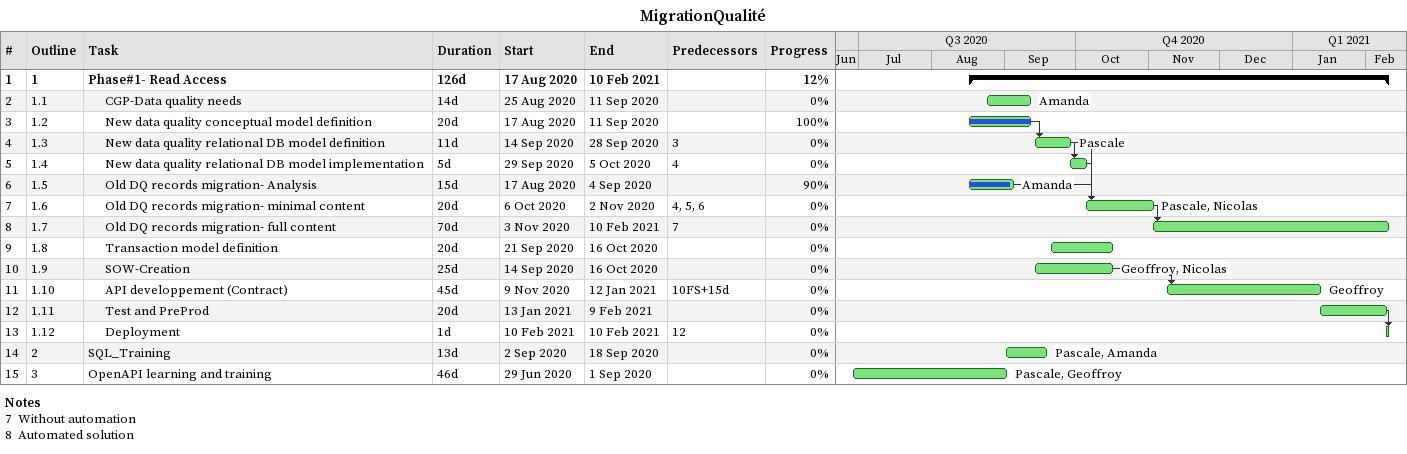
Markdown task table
MigrationQualité

| ID | WBS | Task | Duration | Start | Finish | Predecessors | Resources | % complete |
|---|---|---|---|---|---|---|---|---|
| 1 | 1 | **Phase#1- Read Access** | 126d | 2020-08-17 | 2021-02-10 |  |  | 12 |
| 2 | 1.1 | CGP-Data quality needs | 14d | 2020-08-25 | 2020-09-11 |  | Amanda | 0 |
| 3 | 1.2 | New data quality conceptual model definition | 20d | 2020-08-17 | 2020-09-11 |  |  | 100 |
| 4 | 1.3 | New data quality relational DB model definition | 11d | 2020-09-14 | 2020-09-28 | 3 | Pascale | 0 |
| 5 | 1.4 | New data quality relational DB model implementation | 5d | 2020-09-29 | 2020-10-05 | 4 |  | 0 |
| 6 | 1.5 | Old DQ records migration- Analysis | 15d | 2020-08-17 | 2020-09-04 |  | Amanda | 90 |
| 7 | 1.6 | Old DQ records migration- minimal content | 20d | 2020-10-06 | 2020-11-02 | 4, 5, 6 | Pascale, Nicolas | 0 |
| 8 | 1.7 | Old DQ records migration- full content | 70d | 2020-11-03 | 2021-02-10 | 7 |  | 0 |
| 9 | 1.8 | Transaction model definition | 20d | 2020-09-21 | 2020-10-16 |  |  | 0 |
| 10 | 1.9 | SOW-Creation | 25d | 2020-09-14 | 2020-10-16 |  | Geoffroy, Nicolas | 0 |
| 11 | 1.10 | API developpement (Contract) | 45d | 2020-11-09 | 2021-01-12 | 10FS+15d | Geoffroy | 0 |
| 12 | 1.11 | Test and PreProd | 20d | 2021-01-13 | 2021-02-09 |  |  | 0 |
| 13 | 1.12 | Deployment | 1d | 2021-02-10 | 2021-02-10 | 12 |  | 0 |
| 14 | 2 | SQL_Training | 13d | 2020-09-02 | 2020-09-18 |  | Pascale, Amanda | 0 |
| 15 | 3 | OpenAPI learning and training | 46d | 2020-06-29 | 2020-09-01 |  | Pascale, Geoffroy | 0 |

Notes
- 7: Without automation
- 8: Automated solution
